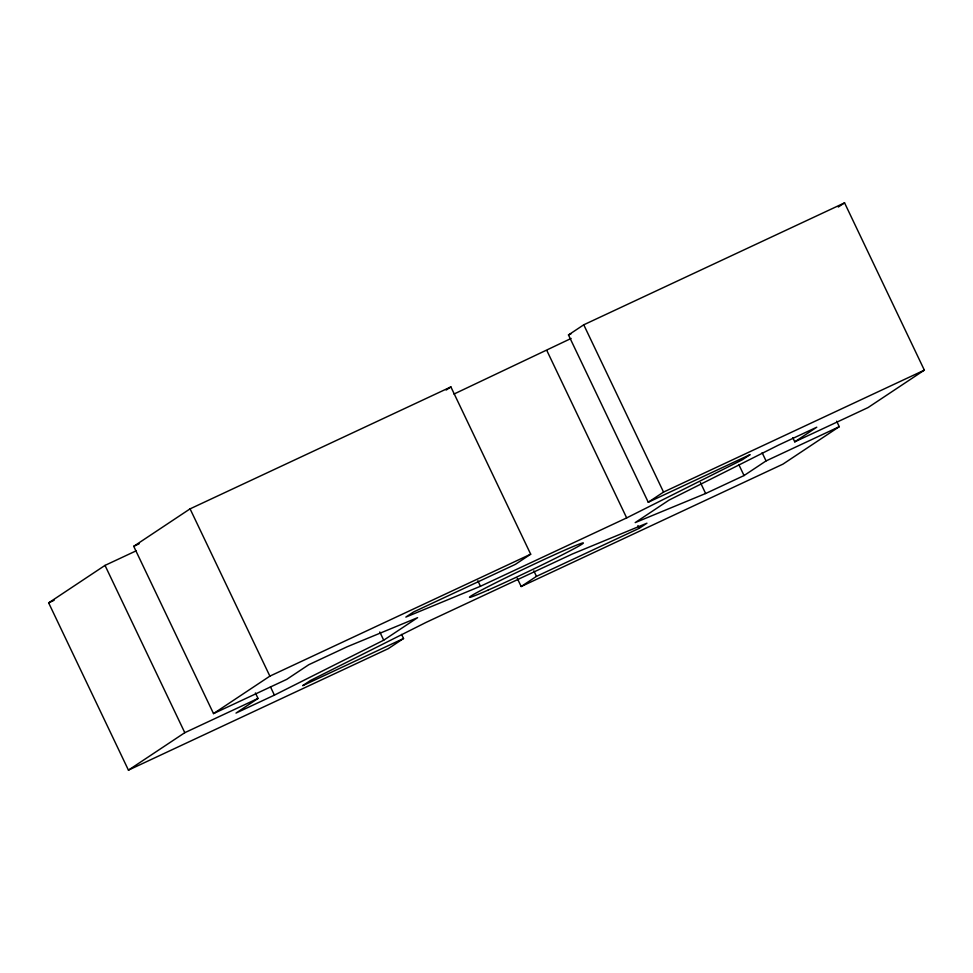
<?xml version="1.0" encoding="UTF-8"?>
<svg xmlns="http://www.w3.org/2000/svg" width="973" height="973" viewBox="0 0 973 973"><rect width="100%" height="100%" fill="white"/><g stroke="black" fill="none" stroke-linecap="round" stroke-linejoin="round"><path stroke-width="1.46" d="M401.569 634.396L403.54 638.507L388.263 648.663L128.436 770.142L48.65 602.859L105.011 565.398L136.196 550.815M255.413 692.958L258.027 698.444L236.013 713.075L274.41 695.123L383.715 640.198L417.599 617.673L347.142 646.777L308.745 664.729L286.743 679.361L213.513 713.598L133.727 546.315L190.076 508.855L450.888 386.913L530.686 554.196L515.41 564.352L413.549 611.981L405.85 617.089L480.455 586.269L626.673 517.904L742.423 459.73L750.122 454.61L648.261 502.238L568.475 334.955L583.751 324.8L844.564 202.858L924.35 370.141L867.989 407.602L794.759 441.839L792.8 437.728M446.193 390.039L450.888 386.913M838.3 207.03L844.564 202.858M128.436 770.142L184.797 732.681L258.027 698.444M213.513 713.598L269.874 676.138L530.686 554.196M517.247 578.29L521.175 586.524L536.451 576.369L639.249 528.303L646.948 523.194L572.331 554.014L426.113 622.379L310.363 680.553L302.664 685.673L403.54 638.507M648.261 502.238L663.537 492.083L924.35 370.141M794.759 441.839L816.773 427.208L778.376 445.16L669.083 500.086L635.187 522.61L705.644 493.506L744.041 475.554L766.055 460.922L839.273 426.685L836.658 421.2M839.273 426.685L782.924 464.145L521.175 586.524M453.965 394.065L571.115 338.446M568.475 334.955L571.224 333.666M133.727 546.315L139.151 543.773M48.65 602.859L54.147 600.28M762.127 452.688L766.055 460.922M738.811 464.583L744.041 475.554M700.414 482.535L705.644 493.506M583.751 324.8L663.537 492.083M637.935 525.566L639.249 528.303M546.887 350.621L626.673 517.904M533.836 570.883L536.451 576.369M477.84 580.784L480.455 586.269M379.786 631.964L383.715 640.198M190.076 508.855L269.874 676.138M270.482 686.902L274.41 695.123M105.011 565.398L184.797 732.681M488.166 590.064A63.05 2.092 -25.5 0 0 582.024 544.138A63.05 2.092 -25.5 0 0 508.988 576.223A63.05 2.092 -25.5 0 0 488.166 590.064"/></g></svg>
